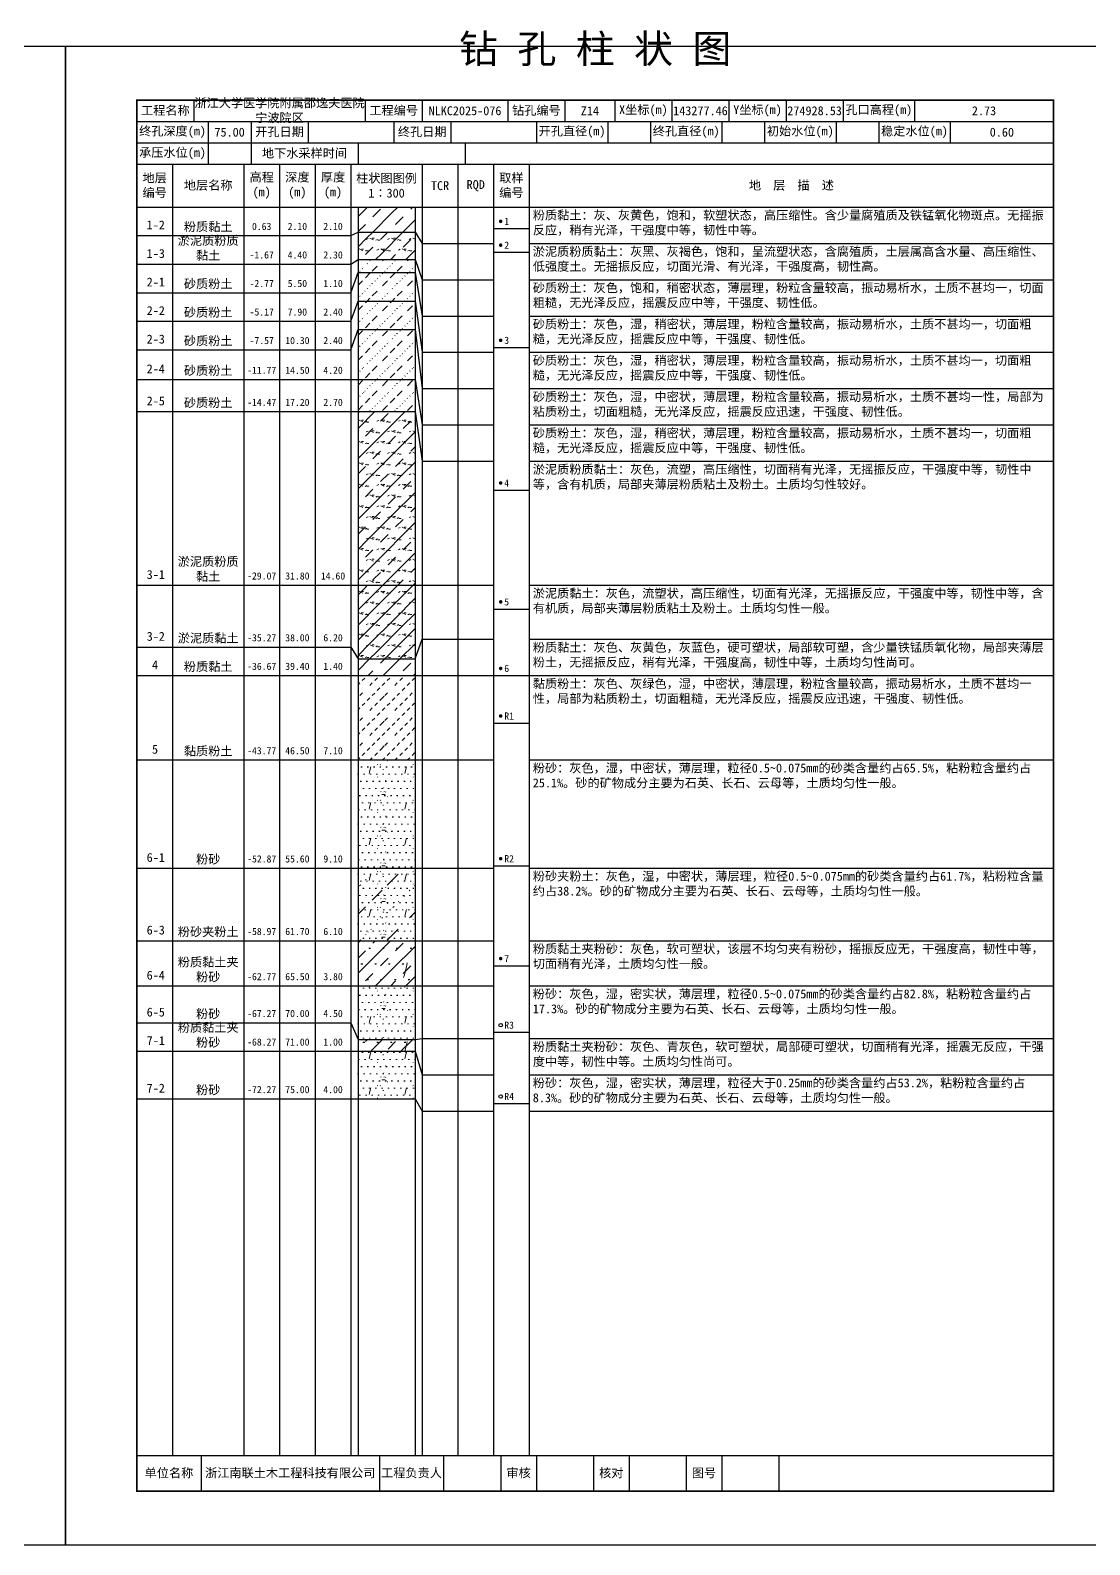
# Model space of a CAD drawing. Extents: x 297 to 65340, y 0 to 425.
# Drawn here: x 36521.1 to 36818.1, y 0 to 424.6 of the extents above; entities that cross this region are included whole.
import ezdxf
from ezdxf.enums import TextEntityAlignment as Align

# ---------------------------------------------------------------- set-up
doc = ezdxf.new("R2010")
doc.units = 0
doc.layers.get('0').update_dxf_attribs({"linetype": 'CONTINUOUS'})
doc.layers.add('FRAME', color=7, linetype='CONTINUOUS')
doc.layers.add('STRATUM', color=7, linetype='CONTINUOUS')
doc.layers.add('HATCH', color=7, linetype='CONTINUOUS', lineweight=13)
doc.styles.add('ST', font='')
doc.styles.get('ST').set_extended_font_data('SimSun')
pattern_1 = [(45, (0, 0), (-4.2426407, 4.2426407), [10, 0]), (45, (1.061, -3.182), (-2.1213203, 6.363961), [3, -3])]
pattern_2 = [(45, (0, 0), (-4.2426407, 4.2426407), [10, 0]), (45, (1.061, -3.182), (-2.1213203, 6.363961), [3, -3]), (26.565, (1.0741, -0.2536), (5.99982296, 5.99981224), [0.567, -12.849]), (0, (0.507, -0.2536), (0, 6), [0.567, -5.433]), (26.565, (-1.5813, 0), (5.99982296, 5.99981224), [0.567, -12.849]), (0, (-1.074, 0.2536), (0, 6), [0.567, -5.433]), (153.435, (0.5071, -0.2536), (-5.9998176, -5.36e-06), [1.134, -12.2826]), (26.565, (4.0741, 2.7464), (5.99982296, 5.99981224), [0.567, -12.849]), (0, (3.507, 2.7464), (0, 6), [0.567, -5.433]), (26.565, (1.4187, 3), (5.99982296, 5.99981224), [0.567, -12.849]), (0, (1.926, 3.2536), (0, 6), [0.567, -5.433]), (153.435, (3.5071, 2.7464), (-5.9998176, -5.36e-06), [1.134, -12.2826])]
pattern_3 = [(45.000006, (0, 0), (-7e-07, 6.9999824), [1.971956, -7.927535]), (45.000006, (2.813, 2.829), (-7e-07, 6.9999824), [1.99367, -7.905828]), (45.000006, (5.0675, 5.082), (-7e-07, 6.9999824), [1.813609, -8.085882]), (26.565052, (0, 3.5), (7.00000042, 7.00000017), [0.0965, -15.555976]), (36.869899, (0.7, 4.2), (6.999999835, 7.000000165), [0.197747, -34.802253]), (315.00001, (3.5, 6.976), (6.9999824, 1.2e-06), [0.033054, -9.866441]), (26.565052, (3.5, 0), (7.00000042, 7.00000017), [0.144749, -15.507727]), (26.565052, (4.2, 0.7), (7.00000042, 7.00000017), [0.10528, -15.547196]), (90.000004, (4.55, 1.05), (-7, -5e-07), [0.028767, -6.971233]), (26.565052, (4.9, 1.4), (7.00000042, 7.00000017), [0.091014, -31.213938]), (36.869899, (5.6, 2.1), (6.999999835, 7.000000165), [0.110692, -34.889308]), (45.000002, (6.3, 2.8), (-2.4e-07, 6.9999824), [0.109112, -9.790383]), (315.00001, (6.914, 3.548), (6.9999824, 1.2e-06), [0.033054, -9.866441]), (36.869898, (1.4, 4.9), (6.999999957, 7.000000043), [0.10224, -34.89776]), (53.130103, (2.1, 5.6), (13.999999763, 21.00000016), [0.134384, -34.865616]), (53.130103, (2.8, 6.3), (13.999999763, 21.00000016), [0.126246, -34.873754])]
pattern_4 = [(82.875, (-0.8346, -1.206), (0.00036925, 10.00017644), [0.08929, -80.53371]), (143.13, (-0.7336, -1.2818), (-29.99996427, 20.00005359), [0.12627, -49.87373]), (172.875, (-0.5564, -1.304), (-70.000245666, 9.99966033), [0.17857, -80.44443]), (206.565, (-0.378, -1.2147), (-9.9997049, -9.99968706), [0.19954, -22.16046]), (243.435, (-0.2887, -1.0363), (8.93e-06, -9.999696), [0.19954, -22.16146]), (255.964, (-0.1994, -0.679), (-0.00020004, -9.99950129), [0.36813, -40.86287]), (255.964, (0.1106, 0.561), (-0.00020004, -9.99950129), [1.27838, -39.95262]), (255.964, (0.179, 0.835), (-0.00020004, -9.99950129), [0.28235, -40.94865]), (216.87, (0.3694, 1.0892), (-9.99998214, -10.00001786), [0.12627, -49.87373]), (243.435, (0.2683, 1.0135), (8.93e-06, -9.999696), [0.19954, -22.16146]), (206.565, (0.548, 1.1785), (-9.9997049, -9.99968706), [0.19954, -22.16046]), (172.875, (0.725, 1.1563), (-70.000245666, 9.99966033), [0.17857, -80.44443]), (143.13, (0.826, 1.0806), (-29.99996427, 20.00005359), [0.12627, -49.87373]), (82.875, (0.815, 0.992), (0.00036925, 10.00017644), [0.08929, -80.53371]), (0, (-0.33, 0.34), (0, 10), [0.89286, -9.10714]), (0, (0.025, 0), (1, 2), [0, -1.75]), (0, (0, 0.025), (1, 2), [0, -1.75]), (0, (0, 0), (1, 2), [0, -1.75]), (0, (-0.025, 0), (1, 2), [0, -1.75]), (0, (0, -0.025), (1, 2), [0, -1.75])]
pattern_5 = [(82.875, (-1.8361, -2.6533), (0.00081235, 22.00038817), [0.196438, -177.174162]), (143.13, (-1.614, -2.82), (-65.9999214, 44.0001179), [0.277794, -109.722206]), (172.875, (-1.224, -2.8687), (-154.00054047, 21.99925272), [0.392854, -176.977746]), (206.565, (-0.831, -2.672), (-21.9993508, -21.9993115), [0.438988, -48.753012]), (243.435, (-0.635, -2.28), (1.96e-05, -21.9993312), [0.438988, -48.755212]), (255.964, (-0.4387, -1.494), (-0.0004401, -21.9989028), [0.809886, -89.898314]), (255.964, (0.2434, 1.2344), (-0.0004401, -21.9989028), [2.812436, -87.895764]), (255.964, (0.394, 1.837), (-0.0004401, -21.9989028), [0.62117, -90.08703]), (216.87, (0.8126, 2.3963), (-21.9999607, -22.0000393), [0.277794, -109.722206]), (243.435, (0.59, 2.23), (1.96e-05, -21.9993312), [0.438988, -48.755212]), (206.565, (1.205, 2.593), (-21.9993508, -21.9993115), [0.438988, -48.753012]), (172.875, (1.595, 2.544), (-154.00054047, 21.99925272), [0.392854, -176.977746]), (143.13, (1.8173, 2.3772), (-65.9999214, 44.0001179), [0.277794, -109.722206]), (82.875, (1.793, 2.1823), (0.00081235, 22.00038817), [0.196438, -177.174162]), (0, (-0.725, 0.748), (0, 22), [1.964292, -20.035708]), (0, (0.055, 0), (2.2, 4.4), [0, -3.85]), (0, (0, 0.055), (2.2, 4.4), [0, -3.85]), (0, (0, 0), (2.2, 4.4), [0, -3.85]), (0, (-0.055, 0), (2.2, 4.4), [0, -3.85]), (0, (0, -0.055), (2.2, 4.4), [0, -3.85])]

# ---------------------------------------------------------------- blocks, each defined once
blk = doc.blocks.new('SolidCircle')
at = {"const_width": 0.5}
blk.add_lwpolyline([(-0.25, 0, 1), (0.25, 0, 1)], format="xyb", close=True, dxfattribs=at)

msp = doc.modelspace()

# ---------------------------------------------------------------- hatches: boundary and pattern name
at = {"layer": 'HATCH'}
h = msp.add_hatch(dxfattribs=at)
h.set_pattern_fill('FZNT', color=256, style=0)
h.set_pattern_definition(pattern_1)
h.paths.add_polyline_path([(36629, 375), (36613, 375), (36613, 368), (36629, 368)])
h = msp.add_hatch(dxfattribs=at)
h.set_pattern_fill('YNFNT', color=256, style=0)
h.set_pattern_definition(pattern_2)
h.paths.add_polyline_path([(36629, 368), (36613, 368), (36613, 360.33), (36629, 360.33)])
h = msp.add_hatch(dxfattribs=at)
h.set_pattern_fill('SZFT', color=256, style=0)
h.set_pattern_definition(pattern_3)
h.paths.add_polyline_path([(36629, 360.33), (36613, 360.33), (36613, 356.67), (36629, 356.67)])
h = msp.add_hatch(dxfattribs=at)
h.set_pattern_fill('SZFT', color=256, style=0)
h.set_pattern_definition(pattern_3)
h.paths.add_polyline_path([(36629, 356.67), (36613, 356.67), (36613, 348.67), (36629, 348.67)])
h = msp.add_hatch(dxfattribs=at)
h.set_pattern_fill('SZFT', color=256, style=0)
h.set_pattern_definition(pattern_3)
h.paths.add_polyline_path([(36629, 348.67), (36613, 348.67), (36613, 340.67), (36629, 340.67)])
h = msp.add_hatch(dxfattribs=at)
h.set_pattern_fill('SZFT', color=256, style=0)
h.set_pattern_definition(pattern_3)
h.paths.add_polyline_path([(36629, 340.67), (36613, 340.67), (36613, 326.67), (36629, 326.67)])
h = msp.add_hatch(dxfattribs=at)
h.set_pattern_fill('SZFT', color=256, style=0)
h.set_pattern_definition(pattern_3)
h.paths.add_polyline_path([(36629, 326.67), (36613, 326.67), (36613, 317.67), (36629, 317.67)])
h = msp.add_hatch(dxfattribs=at)
h.set_pattern_fill('YNFNT', color=256, style=0)
h.set_pattern_definition(pattern_2)
h.paths.add_polyline_path([(36629, 317.67), (36613, 317.67), (36613, 269), (36629, 269)])
h = msp.add_hatch(dxfattribs=at)
h.set_pattern_fill('YNNT', color=256, style=0)
h.set_pattern_definition([(45, (0, 0), (-2.12132034, 2.12132034), [10, 0]), (26.565, (1.0741, -0.2536), (5.99982296, 5.99981224), [0.567, -12.849]), (0, (0.507, -0.2536), (0, 6), [0.567, -5.433]), (26.565, (-1.5813, 0), (5.99982296, 5.99981224), [0.567, -12.849]), (0, (-1.074, 0.2536), (0, 6), [0.567, -5.433]), (153.435, (0.5071, -0.2536), (-5.9998176, -5.36e-06), [1.134, -12.2826]), (26.565, (4.0741, 2.7464), (5.99982296, 5.99981224), [0.567, -12.849]), (0, (3.507, 2.7464), (0, 6), [0.567, -5.433]), (26.565, (1.4187, 3), (5.99982296, 5.99981224), [0.567, -12.849]), (0, (1.926, 3.2536), (0, 6), [0.567, -5.433]), (153.435, (3.5071, 2.7464), (-5.9998176, -5.36e-06), [1.134, -12.2826])])
h.paths.add_polyline_path([(36629, 269), (36613, 269), (36613, 248.33), (36629, 248.33)])
h = msp.add_hatch(dxfattribs=at)
h.set_pattern_fill('FZNT', color=256, style=0)
h.set_pattern_definition(pattern_1)
h.paths.add_polyline_path([(36629, 248.33), (36613, 248.33), (36613, 243.67), (36629, 243.67)])
h = msp.add_hatch(dxfattribs=at)
h.set_pattern_fill('NZFT', color=256, style=0)
h.set_pattern_definition([(45.000005, (0, 0), (-6e-07, 6.9999824), [0.947297, -8.952198]), (45.000005, (1.4, 1.4), (-6e-07, 6.9999824), [0.986898, -8.912597]), (45.000005, (2.8, 2.8), (-6e-07, 6.9999824), [1.060182, -8.839313]), (45.000005, (4.2, 4.2), (-6e-07, 6.9999824), [0.949178, -8.950318]), (45.000005, (5.6, 5.6), (-6e-07, 6.9999824), [1.036501, -8.862994]), (45.000005, (3.5, 0), (-6e-07, 6.9999824), [1.013348, -8.886147]), (45.000005, (4.9, 1.4), (-6e-07, 6.9999824), [1.078956, -12.120371]), (45.000005, (6.3, 2.8), (-6e-07, 6.9999824), [0.998824, -8.900671]), (45.000003, (0.7, 4.2), (-3.7e-07, 6.9999824), [1.05533, -8.844165]), (45.000003, (2.1, 5.6), (-3.7e-07, 6.9999824), [1.036501, -8.862994])])
h.paths.add_polyline_path([(36629, 243.67), (36613, 243.67), (36613, 220), (36629, 220)])
h = msp.add_hatch(dxfattribs=at)
h.set_pattern_fill('FS', color=256, style=0)
h.set_pattern_definition(pattern_4)
h.paths.add_polyline_path([(36629, 220), (36613, 220), (36613, 189.67), (36629, 189.67)])
h = msp.add_hatch(dxfattribs=at)
h.set_pattern_fill('FS', color=256, style=0)
h.set_pattern_definition(pattern_4)
h.paths.add_polyline_path([(36629, 189.67), (36613, 189.67), (36613, 169.33), (36629, 169.33)])
h = msp.add_hatch(dxfattribs=at)
h.set_pattern_fill('SZFT', color=256, scale=2.2, style=0)
h.set_pattern_definition([(45.000006, (0, 0), (-1.6e-06, 15.3999612), [4.338303, -17.440577]), (45.000006, (6.188, 6.223), (-1.6e-06, 15.3999612), [4.386074, -17.3928216]), (45.000006, (11.148, 11.181), (-1.6e-06, 15.3999612), [3.98994, -17.7889404]), (26.565052, (0, 7.7), (15.4000009, 15.4000004), [0.2123, -34.223147]), (36.869899, (1.54, 9.24), (15.39999964, 15.40000036), [0.4350434, -76.5649566]), (315.00001, (7.7, 15.347), (15.3999612, 2.7e-06), [0.072719, -21.70617]), (26.565052, (7.7, 0), (15.4000009, 15.4000004), [0.318448, -34.1169994]), (26.565052, (9.24, 1.54), (15.4000009, 15.4000004), [0.231616, -34.203831]), (90.000004, (10.01, 2.31), (-15.4, -1e-06), [0.0632874, -15.3367126]), (26.565052, (10.78, 3.08), (15.4000009, 15.4000004), [0.200231, -68.670664]), (36.869899, (12.32, 4.62), (15.39999964, 15.40000036), [0.2435224, -76.7564776]), (45.000002, (13.86, 6.16), (-5e-07, 15.3999612), [0.2400464, -21.5388426]), (315.00001, (15.211, 7.805), (15.3999612, 2.7e-06), [0.072719, -21.70617]), (36.869898, (3.08, 10.78), (15.3999999, 15.4000001), [0.224928, -76.775072]), (53.130103, (4.62, 12.32), (30.79999948, 46.20000035), [0.295645, -76.704355]), (53.130103, (6.16, 13.86), (30.79999948, 46.20000035), [0.277741, -76.722259])])
h.paths.add_polyline_path([(36629, 189.67), (36613, 189.67), (36613, 169.33), (36629, 169.33)])
h = msp.add_hatch(dxfattribs=at)
h.set_pattern_fill('FZNT', color=256, style=0)
h.set_pattern_definition(pattern_1)
h.paths.add_polyline_path([(36629, 169.33), (36613, 169.33), (36613, 156.67), (36629, 156.67)])
h = msp.add_hatch(dxfattribs=at)
h.set_pattern_fill('FS', color=256, scale=2.2, style=0)
h.set_pattern_definition(pattern_5)
h.paths.add_polyline_path([(36629, 169.33), (36613, 169.33), (36613, 156.67), (36629, 156.67)])
h = msp.add_hatch(dxfattribs=at)
h.set_pattern_fill('FS', color=256, style=0)
h.set_pattern_definition(pattern_4)
h.paths.add_polyline_path([(36629, 156.67), (36613, 156.67), (36613, 141.67), (36629, 141.67)])
h = msp.add_hatch(dxfattribs=at)
h.set_pattern_fill('FZNT', color=256, style=0)
h.set_pattern_definition(pattern_1)
h.paths.add_polyline_path([(36629, 141.67), (36613, 141.67), (36613, 138.33), (36629, 138.33)])
h = msp.add_hatch(dxfattribs=at)
h.set_pattern_fill('FS', color=256, scale=2.2, style=0)
h.set_pattern_definition(pattern_5)
h.paths.add_polyline_path([(36629, 141.67), (36613, 141.67), (36613, 138.33), (36629, 138.33)])
h = msp.add_hatch(dxfattribs=at)
h.set_pattern_fill('FS', color=256, style=0)
h.set_pattern_definition(pattern_4)
h.paths.add_polyline_path([(36629, 138.33), (36613, 138.33), (36613, 125), (36629, 125)])

# ---------------------------------------------------------------- linework, layer by layer
at = {"layer": 'FRAME', "color": 245, "linetype": 'Continuous'}
for points in [[(36234, 0), (36531, 0), (36531, 420), (36234, 420)], [(36531, 0), (36828, 0), (36828, 420), (36531, 420)]]:
    msp.add_lwpolyline(points, close=True, dxfattribs=at)
at = {"layer": 'FRAME', "linetype": 'Continuous', "const_width": 0.5}
msp.add_lwpolyline([(36551, 15), (36808, 15), (36808, 405), (36551, 405)], close=True, dxfattribs=at)
at = {"layer": 'FRAME', "color": 0, "linetype": 'Continuous'}
for points in [[(36567, 405), (36567, 399)], [(36615, 405), (36615, 399)], [(36631, 405), (36631, 399)], [(36655, 405), (36655, 399)], [(36671, 405), (36671, 399)], [(36685, 405), (36685, 399)], [(36701, 405), (36701, 399)], [(36717, 405), (36717, 399)], [(36733, 405), (36733, 399)], [(36749, 405), (36749, 399)], [(36769, 405), (36769, 399)], [(36808, 405), (36808, 399)], [(36551, 399), (36808, 399)], [(36571, 399), (36571, 393)], [(36583, 399), (36583, 393)], [(36599, 399), (36599, 393)], [(36623, 399), (36623, 393)], [(36639, 399), (36639, 393)], [(36663, 399), (36663, 393)], [(36683, 399), (36683, 393)], [(36695, 399), (36695, 393)], [(36715, 399), (36715, 393)], [(36727, 399), (36727, 393)], [(36747, 399), (36747, 393)], [(36759, 399), (36759, 393)], [(36779, 399), (36779, 393)], [(36808, 399), (36808, 393)], [(36551, 393), (36808, 393)], [(36571, 393), (36571, 387)], [(36583, 393), (36583, 387)], [(36613, 393), (36613, 387)], [(36643, 393), (36643, 387)], [(36551, 387), (36808, 387)], [(36561, 387), (36561, 25)], [(36581, 387), (36581, 25)], [(36591, 387), (36591, 25)], [(36601, 387), (36601, 25)], [(36611, 387), (36611, 25)], [(36631, 387), (36631, 25)], [(36641, 387), (36641, 25)], [(36651, 387), (36651, 25)], [(36661, 387), (36661, 25)], [(36808, 387), (36808, 25)], [(36551, 375), (36808, 375)], [(36613, 375), (36613, 25)], [(36629, 375), (36629, 25)], [(36551, 25), (36808, 25)], [(36569, 25), (36569, 15)], [(36619, 25), (36619, 15)], [(36637, 25), (36637, 15)], [(36653, 25), (36653, 15)], [(36663, 25), (36663, 15)], [(36679, 25), (36679, 15)], [(36689, 25), (36689, 15)], [(36705, 25), (36705, 15)], [(36715, 25), (36715, 15)], [(36731, 25), (36731, 15)]]:
    msp.add_lwpolyline(points, dxfattribs=at)
at = {"layer": 'STRATUM', "linetype": 'Continuous'}
for points in [[(36551, 367), (36561, 367)], [(36561, 367), (36581, 367)], [(36581, 367), (36591, 367)], [(36591, 367), (36601, 367)], [(36601, 367), (36611, 367)], [(36611, 367), (36613, 368), (36629, 368), (36631, 364.82)], [(36651, 369), (36661, 369)], [(36631, 364.82), (36641, 364.82)], [(36641, 364.82), (36651, 364.82)], [(36651, 362.33), (36661, 362.33)], [(36661, 364.82), (36808, 364.82)], [(36551, 359), (36561, 359)], [(36561, 359), (36581, 359)], [(36581, 359), (36591, 359)], [(36591, 359), (36601, 359)], [(36601, 359), (36611, 359)], [(36611, 359), (36613, 360.33), (36629, 360.33), (36631, 354.65)], [(36611, 351), (36613, 356.67), (36629, 356.67), (36631, 344.47)], [(36631, 354.65), (36641, 354.65)], [(36641, 354.65), (36651, 354.65)], [(36661, 354.65), (36808, 354.65)], [(36551, 351), (36561, 351)], [(36561, 351), (36581, 351)], [(36581, 351), (36591, 351)], [(36591, 351), (36601, 351)], [(36601, 351), (36611, 351)], [(36611, 343), (36613, 348.67), (36629, 348.67), (36631, 334.29)], [(36631, 344.47), (36641, 344.47)], [(36641, 344.47), (36651, 344.47)], [(36661, 344.47), (36808, 344.47)], [(36551, 343), (36561, 343)], [(36561, 343), (36581, 343)], [(36581, 343), (36591, 343)], [(36591, 343), (36601, 343)], [(36601, 343), (36611, 343)], [(36611, 335), (36613, 340.67), (36629, 340.67), (36631, 324.12)], [(36651, 335.67), (36661, 335.67)], [(36551, 335), (36561, 335)], [(36561, 335), (36581, 335)], [(36581, 335), (36591, 335)], [(36591, 335), (36601, 335)], [(36601, 335), (36611, 335)], [(36631, 334.29), (36641, 334.29)], [(36641, 334.29), (36651, 334.29)], [(36661, 334.29), (36808, 334.29)], [(36551, 326.67), (36561, 326.67)], [(36561, 326.67), (36581, 326.67)], [(36581, 326.67), (36591, 326.67)], [(36591, 326.67), (36601, 326.67)], [(36601, 326.67), (36611, 326.67)], [(36611, 326.67), (36613, 326.67), (36629, 326.67), (36631, 313.94)], [(36631, 324.12), (36641, 324.12)], [(36641, 324.12), (36651, 324.12)], [(36661, 324.12), (36808, 324.12)], [(36551, 317.67), (36561, 317.67)], [(36561, 317.67), (36581, 317.67)], [(36581, 317.67), (36591, 317.67)], [(36591, 317.67), (36601, 317.67)], [(36601, 317.67), (36611, 317.67)], [(36611, 317.67), (36613, 317.67), (36629, 317.67), (36631, 303.76)], [(36631, 313.94), (36641, 313.94)], [(36641, 313.94), (36651, 313.94)], [(36661, 313.94), (36808, 313.94)], [(36631, 303.76), (36641, 303.76)], [(36641, 303.76), (36651, 303.76)], [(36661, 303.76), (36808, 303.76)], [(36651, 295.67), (36661, 295.67)], [(36551, 269), (36561, 269)], [(36561, 269), (36581, 269)], [(36581, 269), (36591, 269)], [(36591, 269), (36601, 269)], [(36601, 269), (36611, 269)], [(36611, 269), (36613, 269), (36629, 269), (36631, 269)], [(36631, 269), (36641, 269)], [(36641, 269), (36651, 269)], [(36661, 269), (36808, 269)], [(36651, 262.33), (36661, 262.33)], [(36551, 251.67), (36561, 251.67)], [(36561, 251.67), (36581, 251.67)], [(36581, 251.67), (36591, 251.67)], [(36591, 251.67), (36601, 251.67)], [(36601, 251.67), (36611, 251.67)], [(36611, 251.67), (36613, 248.33), (36629, 248.33), (36631, 253.84)], [(36631, 253.84), (36641, 253.84)], [(36641, 253.84), (36651, 253.84)], [(36661, 253.84), (36808, 253.84)], [(36551, 243.67), (36561, 243.67)], [(36561, 243.67), (36581, 243.67)], [(36581, 243.67), (36591, 243.67)], [(36591, 243.67), (36601, 243.67)], [(36601, 243.67), (36611, 243.67)], [(36611, 243.67), (36613, 243.67), (36629, 243.67), (36631, 243.67)], [(36631, 243.67), (36641, 243.67)], [(36641, 243.67), (36651, 243.67)], [(36651, 243.67), (36661, 243.67)], [(36661, 243.67), (36808, 243.67)], [(36651, 230.33), (36661, 230.33)], [(36551, 220), (36561, 220)], [(36561, 220), (36581, 220)], [(36581, 220), (36591, 220)], [(36591, 220), (36601, 220)], [(36601, 220), (36611, 220)], [(36611, 220), (36613, 220), (36629, 220), (36631, 220)], [(36631, 220), (36641, 220)], [(36641, 220), (36651, 220)], [(36661, 220), (36808, 220)], [(36551, 189.67), (36561, 189.67)], [(36561, 189.67), (36581, 189.67)], [(36581, 189.67), (36591, 189.67)], [(36591, 189.67), (36601, 189.67)], [(36601, 189.67), (36611, 189.67)], [(36611, 189.67), (36613, 189.67), (36629, 189.67), (36631, 189.67)], [(36631, 189.67), (36641, 189.67)], [(36641, 189.67), (36651, 189.67)], [(36651, 190.33), (36661, 190.33)], [(36661, 189.67), (36808, 189.67)], [(36551, 169.33), (36561, 169.33)], [(36561, 169.33), (36581, 169.33)], [(36581, 169.33), (36591, 169.33)], [(36591, 169.33), (36601, 169.33)], [(36601, 169.33), (36611, 169.33)], [(36611, 169.33), (36613, 169.33), (36629, 169.33), (36631, 169.33)], [(36631, 169.33), (36641, 169.33)], [(36641, 169.33), (36651, 169.33)], [(36661, 169.33), (36808, 169.33)], [(36651, 162.33), (36661, 162.33)], [(36551, 156.67), (36561, 156.67)], [(36561, 156.67), (36581, 156.67)], [(36581, 156.67), (36591, 156.67)], [(36591, 156.67), (36601, 156.67)], [(36601, 156.67), (36611, 156.67)], [(36611, 156.67), (36613, 156.67), (36629, 156.67), (36631, 156.67)], [(36631, 156.67), (36641, 156.67)], [(36641, 156.67), (36651, 156.67)], [(36661, 156.67), (36808, 156.67)], [(36551, 146.33), (36561, 146.33)], [(36561, 146.33), (36581, 146.33)], [(36581, 146.33), (36591, 146.33)], [(36591, 146.33), (36601, 146.33)], [(36601, 146.33), (36611, 146.33)], [(36611, 146.33), (36613, 141.67), (36629, 141.67), (36631, 141.9)], [(36631, 141.9), (36641, 141.9)], [(36641, 141.9), (36651, 141.9)], [(36651, 143.67), (36661, 143.67)], [(36661, 141.9), (36808, 141.9)], [(36551, 138.33), (36561, 138.33)], [(36561, 138.33), (36581, 138.33)], [(36581, 138.33), (36591, 138.33)], [(36591, 138.33), (36601, 138.33)], [(36601, 138.33), (36611, 138.33)], [(36611, 138.33), (36613, 138.33), (36629, 138.33), (36631, 131.72)], [(36631, 131.72), (36641, 131.72)], [(36641, 131.72), (36651, 131.72)], [(36661, 131.72), (36808, 131.72)], [(36551, 125), (36561, 125)], [(36561, 125), (36581, 125)], [(36581, 125), (36591, 125)], [(36591, 125), (36601, 125)], [(36601, 125), (36611, 125)], [(36611, 125), (36613, 125), (36629, 125), (36631, 121.55)], [(36651, 123.67), (36661, 123.67)], [(36631, 121.55), (36641, 121.55)], [(36641, 121.55), (36651, 121.55)], [(36661, 121.55), (36808, 121.55)]]:
    msp.add_lwpolyline(points, dxfattribs=at)
at = {"layer": 'STRATUM'}
for centre in [(36653, 145.67), (36653, 125.67)]:
    msp.add_circle(centre, 0.5, dxfattribs=at)

# ---------------------------------------------------------------- block references
for p in [(36653, 371), (36653, 364.33), (36653, 337.67), (36653, 297.67), (36653, 264.33), (36653, 245.67), (36653, 232.33), (36653, 192.33), (36653, 164.33)]:
    msp.add_blockref('SolidCircle', p, dxfattribs=at)

# ---------------------------------------------------------------- texts
at = {"layer": 'FRAME', "style": 'ST'}
msp.add_text('钻 孔 柱 状 图', height=8, dxfattribs=at).set_placement((36679.5, 413), align=Align.BOTTOM_CENTER)
at = {"layer": 'FRAME', "char_height": 2.5, "attachment_point": 5, "style": 'ST'}
for s, insert, width in [('工程名称', (36559, 402), 16), ('浙江大学医学院附属邵逸夫医院宁波院区', (36591, 402), 48), ('工程编号', (36623, 402), 16), ('钻孔编号', (36663, 402), 16), ('X坐标(m)', (36693, 402), 16), ('Y坐标(m)', (36725, 402), 16), ('孔口高程(m)', (36759, 402), 20), ('NLKC2025-076', (36643, 402), 24), ('Z14', (36678, 402), 14), ('143277.46', (36709, 402), 16), ('274928.53', (36741, 402), 16), ('2.73', (36788.5, 402), 39), ('终孔深度(m)', (36561, 396), 20), ('75.00', (36577, 396), 12), ('开孔日期', (36591, 396), 16), ('终孔日期', (36631, 396), 16), ('开孔直径(m)', (36673, 396), 20), ('终孔直径(m)', (36705, 396), 20), ('初始水位(m)', (36737, 396), 20), ('稳定水位(m)', (36769, 396), 20), ('0.60', (36793.5, 396), 29), ('承压水位(m)', (36561, 390), 20), ('地下水采样时间', (36598, 390), 30), ('地层编号', (36556, 381), 10), ('地层名称', (36571, 381), 20), ('高程\\P(m)', (36586, 381), 10), ('深度\\P(m)', (36596, 381), 10), ('厚度\\P(m)', (36606, 381), 10), ('柱状图图例\\P1∶300', (36621, 381), 20), ('TCR', (36636, 381), 10), ('RQD', (36646, 381), 10), ('取样编号', (36656, 381), 10), ('地  层  描  述', (36734.5, 381), 147), ('单位名称', (36560, 20), 18), ('浙江南联土木工程科技有限公司', (36594, 20), 50), ('工程负责人', (36628, 20), 18), ('审核', (36658, 20), 10), ('核对', (36684, 20), 10), ('图号', (36710, 20), 10)]:
    msp.add_mtext(s, dxfattribs=dict(at, insert=insert, width=width))
at = {"layer": 'STRATUM', "style": 'ST'}
for s, height, p in [('1-2', 2.5, (36553.75, 370)), ('1', 2, (36654, 371)), ('2', 2, (36654, 364.33)), ('1-3', 2.5, (36553.75, 362)), ('2-1', 2.5, (36553.75, 354)), ('2-2', 2.5, (36553.75, 346)), ('2-3', 2.5, (36553.75, 338)), ('3', 2, (36654, 337.67)), ('2-4', 2.5, (36553.75, 329.67)), ('2-5', 2.5, (36553.75, 320.67)), ('4', 2, (36654, 297.67)), ('3-1', 2.5, (36553.75, 272)), ('5', 2, (36654, 264.33)), ('3-2', 2.5, (36553.75, 254.67)), ('4', 2.5, (36555.25, 246.67)), ('6', 2, (36654, 245.67)), ('R1', 2, (36654, 232.33)), ('5', 2.5, (36555.25, 223)), ('6-1', 2.5, (36553.75, 192.67)), ('R2', 2, (36654, 192.33)), ('6-3', 2.5, (36553.75, 172.33)), ('7', 2, (36654, 164.33)), ('6-4', 2.5, (36553.75, 159.67)), ('6-5', 2.5, (36553.75, 149.33)), ('R3', 2, (36654, 145.67)), ('7-1', 2.5, (36553.75, 141.33)), ('7-2', 2.5, (36553.75, 128)), ('R4', 2, (36654, 125.67))]:
    msp.add_text(s, height=height, dxfattribs=at).set_placement(p, align=Align.MIDDLE_LEFT)
for s, p in [('0.63', (36586, 368)), ('2.10', (36596, 368)), ('2.10', (36606, 368)), ('-1.67', (36586, 360)), ('4.40', (36596, 360)), ('2.30', (36606, 360)), ('-2.77', (36586, 352)), ('5.50', (36596, 352)), ('1.10', (36606, 352)), ('-5.17', (36586, 344)), ('7.90', (36596, 344)), ('2.40', (36606, 344)), ('-7.57', (36586, 336)), ('10.30', (36596, 336)), ('2.40', (36606, 336)), ('-11.77', (36586, 327.67)), ('14.50', (36596, 327.67)), ('4.20', (36606, 327.67)), ('-14.47', (36586, 318.67)), ('17.20', (36596, 318.67)), ('2.70', (36606, 318.67)), ('-29.07', (36586, 270)), ('31.80', (36596, 270)), ('14.60', (36606, 270)), ('-35.27', (36586, 252.67)), ('38.00', (36596, 252.67)), ('6.20', (36606, 252.67)), ('-36.67', (36586, 244.67)), ('39.40', (36596, 244.67)), ('1.40', (36606, 244.67)), ('-43.77', (36586, 221)), ('46.50', (36596, 221)), ('7.10', (36606, 221)), ('-52.87', (36586, 190.67)), ('55.60', (36596, 190.67)), ('9.10', (36606, 190.67)), ('-58.97', (36586, 170.33)), ('61.70', (36596, 170.33)), ('6.10', (36606, 170.33)), ('-62.77', (36586, 157.67)), ('65.50', (36596, 157.67)), ('3.80', (36606, 157.67)), ('-67.27', (36586, 147.33)), ('70.00', (36596, 147.33)), ('4.50', (36606, 147.33)), ('-68.27', (36586, 139.33)), ('71.00', (36596, 139.33)), ('1.00', (36606, 139.33)), ('-72.27', (36586, 126)), ('75.00', (36596, 126)), ('4.00', (36606, 126))]:
    msp.add_text(s, height=2, dxfattribs=at).set_placement(p, align=Align.BOTTOM_CENTER)
at = {"layer": 'STRATUM', "char_height": 2.5, "style": 'ST'}
for s, insert, width, attachment_point in [('粉质黏土：灰、灰黄色，饱和，软塑状态，高压缩性。含少量腐殖质及铁锰氧化物斑点。无摇振反应，稍有光泽，干强度中等，韧性中等。', (36662, 374), 146, 1), ('粉质黏土', (36571, 368), 20, 8), ('淤泥质粉质黏土', (36571, 360), 20, 8), ('淤泥质粉质黏土：灰黑、灰褐色，饱和，呈流塑状态，含腐殖质，土层属高含水量、高压缩性、低强度土。无摇振反应，切面光滑、有光泽，干强度高，韧性高。', (36662, 363.82), 146, 1), ('砂质粉土', (36571, 352), 20, 8), ('砂质粉土：灰色，饱和，稍密状态，薄层理，粉粒含量较高，振动易析水，土质不甚均一，切面粗糙，无光泽反应，摇震反应中等，干强度、韧性低。', (36662, 353.65), 146, 1), ('砂质粉土', (36571, 344), 20, 8), ('砂质粉土：灰色，湿，稍密状，薄层理，粉粒含量较高，振动易析水，土质不甚均一，切面粗糙，无光泽反应，摇震反应中等，干强度、韧性低。', (36662, 343.47), 146, 1), ('砂质粉土', (36571, 336), 20, 8), ('砂质粉土：灰色，湿，稍密状，薄层理，粉粒含量较高，振动易析水，土质不甚均一，切面粗糙，无光泽反应，摇震反应中等，干强度、韧性低。', (36662, 333.29), 146, 1), ('砂质粉土', (36571, 327.67), 20, 8), ('砂质粉土：灰色，湿，中密状，薄层理，粉粒含量较高，振动易析水，土质不甚均一性，局部为粘质粉土，切面粗糙，无光泽反应，摇震反应迅速，干强度、韧性低。', (36662, 323.12), 146, 1), ('砂质粉土', (36571, 318.67), 20, 8), ('砂质粉土：灰色，湿，稍密状，薄层理，粉粒含量较高，振动易析水，土质不甚均一，切面粗糙，无光泽反应，摇震反应中等，干强度、韧性低。', (36662, 312.94), 146, 1), ('淤泥质粉质黏土：灰色，流塑，高压缩性，切面稍有光泽，无摇振反应，干强度中等，韧性中等，含有机质，局部夹薄层粉质粘土及粉土。土质均匀性较好。', (36662, 302.76), 146, 1), ('淤泥质粉质黏土', (36571, 270), 20, 8), ('淤泥质黏土：灰色，流塑状，高压缩性，切面有光泽，无摇振反应，干强度中等，韧性中等，含有机质，局部夹薄层粉质粘土及粉土。土质均匀性一般。', (36662, 268), 146, 1), ('淤泥质黏土', (36571, 252.67), 20, 8), ('粉质黏土：灰色、灰黄色，灰蓝色，硬可塑状，局部软可塑，含少量铁锰质氧化物，局部夹薄层粉土，无摇振反应，稍有光泽，干强度高，韧性中等，土质均匀性尚可。', (36662, 252.84), 146, 1), ('粉质黏土', (36571, 244.67), 20, 8), ('黏质粉土：灰色、灰绿色，湿，中密状，薄层理，粉粒含量较高，振动易析水，土质不甚均一性，局部为粘质粉土，切面粗糙，无光泽反应，摇震反应迅速，干强度、韧性低。', (36662, 242.67), 146, 1), ('黏质粉土', (36571, 221), 20, 8), ('粉砂：灰色，湿，中密状，薄层理，粒径0.5~0.075mm的砂类含量约占65.5%，粘粉粒含量约占25.1%。砂的矿物成分主要为石英、长石、云母等，土质均匀性一般。', (36662, 219), 146, 1), ('粉砂', (36571, 190.67), 20, 8), ('粉砂夹粉土：灰色，湿，中密状，薄层理，粒径0.5~0.075mm的砂类含量约占61.7%，粘粉粒含量约占38.2%。砂的矿物成分主要为石英、长石、云母等，土质均匀性一般。', (36662, 188.67), 146, 1), ('粉砂夹粉土', (36571, 170.33), 20, 8), ('粉质黏土夹粉砂：灰色，软可塑状，该层不均匀夹有粉砂，摇振反应无，干强度高，韧性中等，切面稍有光泽，土质均匀性一般。', (36662, 168.33), 146, 1), ('粉质黏土夹粉砂', (36571, 157.67), 20, 8), ('粉砂：灰色，湿，密实状，薄层理，粒径0.5~0.075mm的砂类含量约占82.8%，粘粉粒含量约占17.3%。砂的矿物成分主要为石英、长石、云母等，土质均匀性一般。', (36662, 155.67), 146, 1), ('粉砂', (36571, 147.33), 20, 8), ('粉质黏土夹粉砂', (36571, 139.33), 20, 8), ('粉质黏土夹粉砂：灰色、青灰色，软可塑状，局部硬可塑状，切面稍有光泽，摇震无反应，干强度中等，韧性中等。土质均匀性尚可。', (36662, 140.9), 146, 1), ('粉砂', (36571, 126), 20, 8), ('粉砂：灰色，湿，密实状，薄层理，粒径大于0.25mm的砂类含量约占53.2%，粘粉粒含量约占8.3%。砂的矿物成分主要为石英、长石、云母等，土质均匀性一般。', (36662, 130.72), 146, 1)]:
    msp.add_mtext(s, dxfattribs=dict(at, insert=insert, width=width, attachment_point=attachment_point))

doc.saveas('drawing.dxf')
